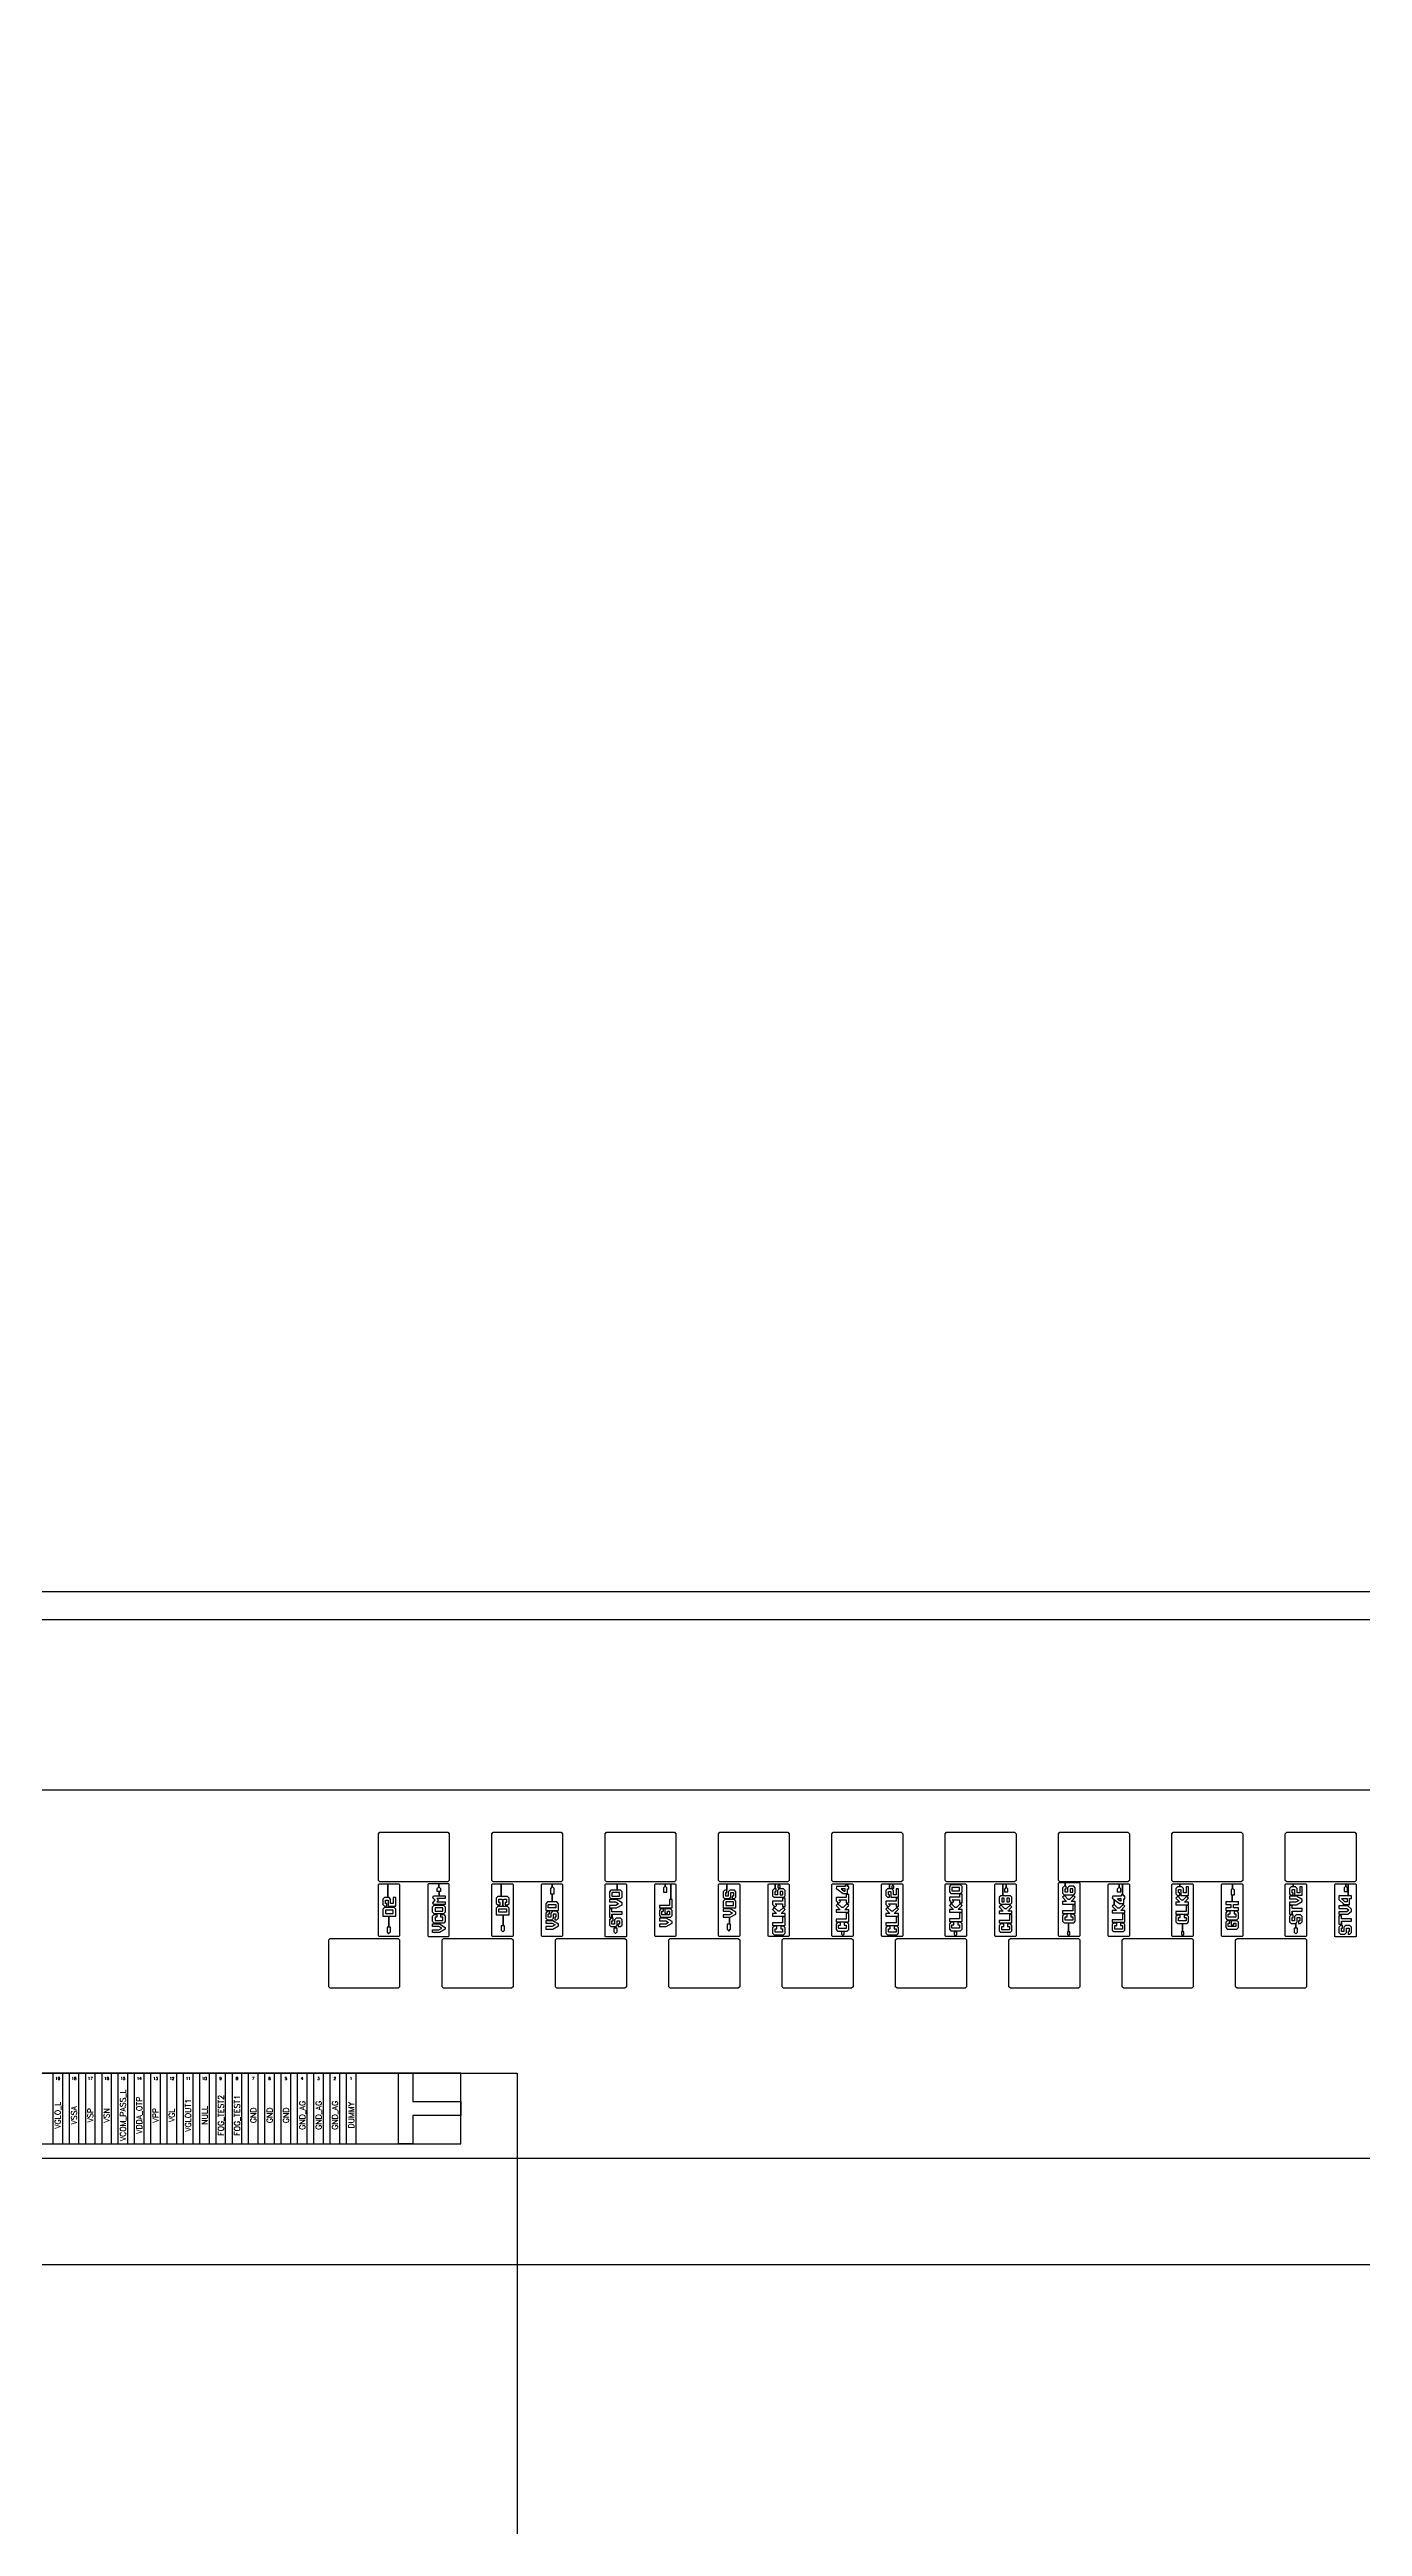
# Model space of a CAD drawing. Header units: millimetres. Extents: x 1862 to 2439, y 367 to 860.
# Drawn here: x 2070.31 to 2079.58, y 553.34 to 570.83 of the extents above; entities that cross this region are included whole.
import ezdxf
from ezdxf.enums import TextEntityAlignment as Align

# ---------------------------------------------------------------- set-up
doc = ezdxf.new("R2010")
doc.units = ezdxf.units.MM
for name, color, linetype in [('Cover lens', 6, 'Continuous'), ('FPC', 7, 'Continuous'), ('标 注', 3, 'Continuous')]:
    doc.layers.add(name, color=color, linetype=linetype)
doc.styles.get("Standard").update_dxf_attribs({"font": 'txt', "bigfont": 'gbcbig.shx'})

# ---------------------------------------------------------------- blocks, each defined once
blk = doc.blocks.new('LCD')
at = {"color": 6}
blk.add_line((7370.542, -538.585), (7424.382, -538.585), dxfattribs=at)
for points in [[(7370.542, -535.985), (7424.382, -535.985), (7424.382, -447.285), (7370.542, -447.285)], [(7371.542, -534.585), (7423.382, -534.585), (7423.382, -448.185), (7371.542, -448.185)], [(7412.818, -536.625), (7412.808, -536.635), (7412.328, -536.635), (7412.318, -536.625), (7412.318, -536.295), (7412.328, -536.285), (7412.808, -536.285), (7412.818, -536.295)], [(7413.618, -536.625), (7413.608, -536.635), (7413.128, -536.635), (7413.118, -536.625), (7413.118, -536.295), (7413.128, -536.285), (7413.608, -536.285), (7413.618, -536.295)], [(7414.418, -536.625), (7414.408, -536.635), (7413.928, -536.635), (7413.918, -536.625), (7413.918, -536.295), (7413.928, -536.285), (7414.408, -536.285), (7414.418, -536.295)], [(7415.218, -536.625), (7415.208, -536.635), (7414.728, -536.635), (7414.718, -536.625), (7414.718, -536.295), (7414.728, -536.285), (7415.208, -536.285), (7415.218, -536.295)], [(7416.018, -536.625), (7416.008, -536.635), (7415.528, -536.635), (7415.518, -536.625), (7415.518, -536.295), (7415.528, -536.285), (7416.008, -536.285), (7416.018, -536.295)], [(7416.818, -536.625), (7416.808, -536.635), (7416.328, -536.635), (7416.318, -536.625), (7416.318, -536.295), (7416.328, -536.285), (7416.808, -536.285), (7416.818, -536.295)], [(7417.618, -536.625), (7417.608, -536.635), (7417.128, -536.635), (7417.118, -536.625), (7417.118, -536.295), (7417.128, -536.285), (7417.608, -536.285), (7417.618, -536.295)], [(7418.418, -536.625), (7418.408, -536.635), (7417.928, -536.635), (7417.918, -536.625), (7417.918, -536.295), (7417.928, -536.285), (7418.408, -536.285), (7418.418, -536.295)], [(7419.218, -536.625), (7419.208, -536.635), (7418.728, -536.635), (7418.718, -536.625), (7418.718, -536.295), (7418.728, -536.285), (7419.208, -536.285), (7419.218, -536.295)], [(7412.468, -537.016), (7412.464, -537.02), (7412.322, -537.02), (7412.318, -537.016), (7412.318, -536.654), (7412.322, -536.65), (7412.385, -536.65), (7412.385, -536.746), (7412.362, -536.746), (7412.35, -536.757), (7412.35, -536.795), (7412.362, -536.806), (7412.377, -536.806), (7412.377, -536.788), (7412.369, -536.788), (7412.368, -536.787), (7412.368, -536.765), (7412.369, -536.764), (7412.386, -536.764), (7412.386, -536.765), (7412.386, -536.806), (7412.395, -536.806), (7412.395, -536.816), (7412.362, -536.816), (7412.35, -536.827), (7412.35, -536.876), (7412.391, -536.876), (7412.391, -536.955), (7412.379, -536.955), (7412.379, -536.989), (7412.39, -537.001), (7412.403, -536.988), (7412.403, -536.955), (7412.391, -536.955), (7412.391, -536.876), (7412.44, -536.876), (7412.44, -536.827), (7412.429, -536.816), (7412.395, -536.816), (7412.395, -536.806), (7412.44, -536.806), (7412.44, -536.746), (7412.422, -536.746), (7412.422, -536.788), (7412.404, -536.788), (7412.404, -536.757), (7412.393, -536.746), (7412.385, -536.746), (7412.385, -536.65), (7412.464, -536.65), (7412.468, -536.654)], [(7412.668, -537.016), (7412.672, -537.02), (7412.813, -537.02), (7412.818, -537.015), (7412.818, -536.654), (7412.814, -536.65), (7412.745, -536.65), (7412.745, -536.67), (7412.757, -536.682), (7412.757, -536.702), (7412.748, -536.702), (7412.748, -536.734), (7412.79, -536.734), (7412.79, -536.752), (7412.731, -536.752), (7412.743, -536.764), (7412.731, -536.776), (7412.79, -536.776), (7412.79, -536.794), (7412.745, -536.794), (7412.745, -536.8), (7412.778, -536.8), (7412.79, -536.812), (7412.79, -536.849), (7412.778, -536.86), (7412.768, -536.86), (7412.768, -536.866), (7412.779, -536.866), (7412.79, -536.878), (7412.79, -536.915), (7412.779, -536.926), (7412.725, -536.926), (7412.725, -536.932), (7412.75, -536.932), (7412.79, -536.956), (7412.79, -536.969), (7412.75, -536.992), (7412.7, -536.992), (7412.7, -536.974), (7412.745, -536.974), (7412.765, -536.962), (7412.745, -536.95), (7412.7, -536.95), (7412.7, -536.932), (7412.725, -536.932), (7412.725, -536.926), (7412.711, -536.926), (7412.7, -536.915), (7412.7, -536.878), (7412.711, -536.866), (7412.731, -536.866), (7412.731, -536.884), (7412.719, -536.884), (7412.718, -536.885), (7412.718, -536.908), (7412.719, -536.908), (7412.771, -536.908), (7412.772, -536.908), (7412.772, -536.885), (7412.771, -536.884), (7412.758, -536.884), (7412.758, -536.866), (7412.768, -536.866), (7412.768, -536.86), (7412.711, -536.86), (7412.7, -536.849), (7412.7, -536.812), (7412.711, -536.8), (7412.745, -536.8), (7412.745, -536.794), (7412.706, -536.794), (7412.701, -536.782), (7412.718, -536.764), (7412.701, -536.747), (7412.706, -536.734), (7412.748, -536.734), (7412.748, -536.702), (7412.733, -536.702), (7412.733, -536.681), (7412.745, -536.67), (7412.745, -536.65), (7412.672, -536.65), (7412.668, -536.654)], [(7413.268, -537.016), (7413.264, -537.02), (7413.122, -537.02), (7413.118, -537.016), (7413.118, -536.654), (7413.122, -536.65), (7413.185, -536.65), (7413.185, -536.738), (7413.161, -536.738), (7413.15, -536.75), (7413.15, -536.787), (7413.161, -536.798), (7413.177, -536.798), (7413.177, -536.78), (7413.169, -536.78), (7413.168, -536.78), (7413.168, -536.757), (7413.169, -536.756), (7413.185, -536.756), (7413.186, -536.757), (7413.186, -536.757), (7413.195, -536.766), (7413.195, -536.808), (7413.161, -536.808), (7413.15, -536.82), (7413.15, -536.868), (7413.198, -536.868), (7413.198, -536.945), (7413.185, -536.945), (7413.185, -536.977), (7413.197, -536.988), (7413.197, -536.988), (7413.209, -536.975), (7413.209, -536.945), (7413.198, -536.945), (7413.198, -536.868), (7413.24, -536.868), (7413.24, -536.82), (7413.229, -536.808), (7413.195, -536.808), (7413.195, -536.766), (7413.195, -536.766), (7413.204, -536.757), (7413.204, -536.757), (7413.205, -536.756), (7413.222, -536.756), (7413.222, -536.78), (7413.213, -536.78), (7413.213, -536.798), (7413.229, -536.798), (7413.24, -536.787), (7413.24, -536.75), (7413.229, -536.738), (7413.197, -536.738), (7413.195, -536.741), (7413.193, -536.738), (7413.185, -536.738), (7413.185, -536.65), (7413.264, -536.65), (7413.268, -536.654)], [(7413.618, -537.016), (7413.614, -537.02), (7413.472, -537.02), (7413.468, -537.016), (7413.468, -536.654), (7413.472, -536.65), (7413.545, -536.65), (7413.545, -536.667), (7413.532, -536.681), (7413.532, -536.72), (7413.544, -536.72), (7413.544, -536.777), (7413.511, -536.777), (7413.499, -536.789), (7413.499, -536.837), (7413.518, -536.837), (7413.518, -536.843), (7413.511, -536.843), (7413.499, -536.855), (7413.499, -536.892), (7413.511, -536.903), (7413.524, -536.903), (7413.524, -536.909), (7413.499, -536.909), (7413.499, -536.927), (7413.544, -536.927), (7413.565, -536.939), (7413.544, -536.951), (7413.499, -536.951), (7413.499, -536.969), (7413.549, -536.969), (7413.589, -536.946), (7413.589, -536.933), (7413.549, -536.909), (7413.524, -536.909), (7413.524, -536.903), (7413.542, -536.903), (7413.553, -536.892), (7413.553, -536.862), (7413.554, -536.861), (7413.571, -536.861), (7413.571, -536.862), (7413.571, -536.885), (7413.571, -536.885), (7413.562, -536.885), (7413.562, -536.903), (7413.578, -536.903), (7413.589, -536.892), (7413.589, -536.855), (7413.578, -536.843), (7413.547, -536.843), (7413.535, -536.855), (7413.535, -536.885), (7413.535, -536.885), (7413.518, -536.885), (7413.517, -536.885), (7413.517, -536.862), (7413.518, -536.861), (7413.526, -536.861), (7413.526, -536.843), (7413.518, -536.843), (7413.518, -536.837), (7413.589, -536.837), (7413.589, -536.789), (7413.578, -536.777), (7413.544, -536.777), (7413.544, -536.72), (7413.558, -536.72), (7413.558, -536.681), (7413.545, -536.667), (7413.545, -536.65), (7413.614, -536.65), (7413.618, -536.654)], [(7413.518, -536.795), (7413.571, -536.795), (7413.571, -536.796), (7413.571, -536.819), (7413.517, -536.819), (7413.517, -536.796)], [(7414.068, -537.02), (7414.064, -537.024), (7413.922, -537.024), (7413.918, -537.02), (7413.918, -536.654), (7413.922, -536.65), (7414.003, -536.65), (7414.003, -536.693), (7413.959, -536.693), (7413.948, -536.705), (7413.948, -536.742), (7413.959, -536.753), (7413.973, -536.753), (7413.973, -536.759), (7413.948, -536.759), (7413.948, -536.777), (7413.993, -536.777), (7414.013, -536.789), (7413.993, -536.801), (7413.948, -536.801), (7413.948, -536.819), (7413.957, -536.819), (7413.957, -536.825), (7413.948, -536.825), (7413.948, -536.885), (7413.966, -536.885), (7413.966, -536.864), (7413.967, -536.864), (7413.967, -536.891), (7413.959, -536.891), (7413.948, -536.903), (7413.948, -536.94), (7413.959, -536.951), (7413.99, -536.951), (7413.993, -536.949), (7413.993, -536.961), (7413.98, -536.961), (7413.98, -536.987), (7413.992, -536.999), (7414.004, -536.987), (7414.004, -536.961), (7413.993, -536.961), (7413.993, -536.949), (7414.002, -536.94), (7414.002, -536.91), (7414.002, -536.909), (7414.019, -536.909), (7414.02, -536.91), (7414.02, -536.933), (7414.019, -536.933), (7414.011, -536.933), (7414.011, -536.951), (7414.026, -536.951), (7414.038, -536.94), (7414.038, -536.903), (7414.026, -536.891), (7413.995, -536.891), (7413.984, -536.903), (7413.984, -536.933), (7413.983, -536.933), (7413.966, -536.933), (7413.966, -536.933), (7413.966, -536.91), (7413.966, -536.909), (7413.975, -536.909), (7413.975, -536.891), (7413.967, -536.891), (7413.967, -536.864), (7414.038, -536.864), (7414.038, -536.846), (7413.966, -536.846), (7413.966, -536.825), (7413.957, -536.825), (7413.957, -536.819), (7413.998, -536.819), (7414.038, -536.796), (7414.038, -536.783), (7413.998, -536.759), (7413.973, -536.759), (7413.973, -536.753), (7414.027, -536.753), (7414.038, -536.742), (7414.038, -536.705), (7414.027, -536.693), (7414.003, -536.693), (7414.003, -536.65), (7414.064, -536.65), (7414.068, -536.654)], [(7414.019, -536.711), (7413.967, -536.711), (7413.966, -536.712), (7413.966, -536.735), (7413.967, -536.735), (7414.019, -536.735), (7414.02, -536.735), (7414.02, -536.712)], [(7414.418, -537.016), (7414.414, -537.02), (7414.272, -537.02), (7414.268, -537.016), (7414.268, -536.654), (7414.272, -536.65), (7414.342, -536.65), (7414.342, -536.666), (7414.33, -536.678), (7414.33, -536.707), (7414.354, -536.707), (7414.354, -536.678), (7414.342, -536.666), (7414.342, -536.65), (7414.382, -536.65), (7414.382, -536.759), (7414.373, -536.759), (7414.373, -536.801), (7414.301, -536.801), (7414.301, -536.819), (7414.321, -536.819), (7414.321, -536.825), (7414.312, -536.825), (7414.301, -536.836), (7414.301, -536.873), (7414.312, -536.885), (7414.326, -536.885), (7414.326, -536.891), (7414.301, -536.891), (7414.301, -536.909), (7414.346, -536.909), (7414.366, -536.921), (7414.346, -536.933), (7414.301, -536.933), (7414.301, -536.951), (7414.35, -536.951), (7414.391, -536.927), (7414.391, -536.914), (7414.35, -536.891), (7414.326, -536.891), (7414.326, -536.885), (7414.379, -536.885), (7414.391, -536.873), (7414.391, -536.836), (7414.379, -536.825), (7414.34, -536.825), (7414.34, -536.855), (7414.358, -536.855), (7414.358, -536.843), (7414.372, -536.843), (7414.373, -536.843), (7414.373, -536.866), (7414.372, -536.867), (7414.319, -536.867), (7414.319, -536.866), (7414.319, -536.843), (7414.319, -536.843), (7414.331, -536.843), (7414.331, -536.825), (7414.321, -536.825), (7414.321, -536.819), (7414.391, -536.819), (7414.391, -536.759), (7414.382, -536.759), (7414.382, -536.65), (7414.414, -536.65), (7414.418, -536.654)], [(7414.868, -537.016), (7414.864, -537.02), (7414.722, -537.02), (7414.718, -537.016), (7414.718, -536.654), (7414.722, -536.65), (7414.778, -536.65), (7414.778, -536.693), (7414.762, -536.693), (7414.751, -536.705), (7414.751, -536.742), (7414.762, -536.753), (7414.794, -536.753), (7414.796, -536.751), (7414.796, -536.759), (7414.762, -536.759), (7414.751, -536.771), (7414.751, -536.819), (7414.776, -536.819), (7414.776, -536.825), (7414.751, -536.825), (7414.751, -536.843), (7414.796, -536.843), (7414.816, -536.855), (7414.796, -536.867), (7414.751, -536.867), (7414.751, -536.885), (7414.796, -536.885), (7414.796, -536.933), (7414.78, -536.933), (7414.78, -536.97), (7414.792, -536.982), (7414.804, -536.97), (7414.804, -536.933), (7414.796, -536.933), (7414.796, -536.885), (7414.801, -536.885), (7414.841, -536.862), (7414.841, -536.849), (7414.801, -536.825), (7414.776, -536.825), (7414.776, -536.819), (7414.841, -536.819), (7414.841, -536.771), (7414.83, -536.759), (7414.796, -536.759), (7414.796, -536.751), (7414.805, -536.742), (7414.805, -536.712), (7414.806, -536.711), (7414.822, -536.711), (7414.823, -536.712), (7414.823, -536.735), (7414.822, -536.735), (7414.814, -536.735), (7414.814, -536.753), (7414.83, -536.753), (7414.841, -536.742), (7414.841, -536.705), (7414.83, -536.693), (7414.798, -536.693), (7414.787, -536.705), (7414.787, -536.735), (7414.786, -536.735), (7414.77, -536.735), (7414.769, -536.735), (7414.769, -536.712), (7414.77, -536.711), (7414.778, -536.711), (7414.778, -536.693), (7414.778, -536.693), (7414.778, -536.65), (7414.864, -536.65), (7414.868, -536.654)], [(7414.822, -536.777), (7414.77, -536.777), (7414.769, -536.778), (7414.769, -536.801), (7414.823, -536.801), (7414.823, -536.778)], [(7415.218, -537.016), (7415.214, -537.02), (7415.072, -537.02), (7415.068, -537.016), (7415.068, -536.654), (7415.072, -536.65), (7415.118, -536.65), (7415.118, -536.684), (7415.11, -536.684), (7415.099, -536.695), (7415.099, -536.733), (7415.11, -536.744), (7415.178, -536.744), (7415.18, -536.742), (7415.18, -536.75), (7415.171, -536.75), (7415.171, -536.771), (7415.099, -536.771), (7415.099, -536.795), (7415.112, -536.807), (7415.112, -536.816), (7415.099, -536.829), (7415.128, -536.858), (7415.099, -536.858), (7415.099, -536.876), (7415.18, -536.876), (7415.18, -536.882), (7415.171, -536.882), (7415.171, -536.924), (7415.099, -536.924), (7415.099, -536.942), (7415.121, -536.942), (7415.121, -536.948), (7415.11, -536.948), (7415.099, -536.959), (7415.099, -536.997), (7415.11, -537.008), (7415.178, -537.008), (7415.189, -536.997), (7415.189, -536.959), (7415.178, -536.948), (7415.158, -536.948), (7415.158, -536.966), (7415.17, -536.966), (7415.171, -536.967), (7415.171, -536.989), (7415.17, -536.99), (7415.118, -536.99), (7415.117, -536.989), (7415.117, -536.967), (7415.118, -536.966), (7415.131, -536.966), (7415.131, -536.948), (7415.121, -536.948), (7415.121, -536.942), (7415.189, -536.942), (7415.189, -536.882), (7415.18, -536.882), (7415.18, -536.876), (7415.189, -536.876), (7415.189, -536.858), (7415.16, -536.858), (7415.189, -536.829), (7415.176, -536.816), (7415.149, -536.843), (7415.139, -536.843), (7415.112, -536.816), (7415.112, -536.807), (7415.115, -536.81), (7415.12, -536.81), (7415.13, -536.8), (7415.119, -536.789), (7415.171, -536.789), (7415.171, -536.81), (7415.189, -536.81), (7415.189, -536.75), (7415.18, -536.75), (7415.18, -536.742), (7415.189, -536.733), (7415.189, -536.695), (7415.178, -536.684), (7415.146, -536.684), (7415.135, -536.695), (7415.135, -536.726), (7415.118, -536.726), (7415.117, -536.725), (7415.117, -536.703), (7415.118, -536.702), (7415.126, -536.702), (7415.126, -536.684), (7415.118, -536.684), (7415.118, -536.65), (7415.146, -536.65), (7415.146, -536.656), (7415.146, -536.656), (7415.138, -536.664), (7415.138, -536.678), (7415.153, -536.678), (7415.153, -536.663), (7415.146, -536.656), (7415.146, -536.656), (7415.146, -536.65), (7415.214, -536.65), (7415.218, -536.654)], [(7415.171, -536.702), (7415.154, -536.702), (7415.154, -536.703), (7415.154, -536.726), (7415.171, -536.726), (7415.172, -536.725), (7415.172, -536.703)], [(7415.668, -537.016), (7415.664, -537.02), (7415.522, -537.02), (7415.518, -537.016), (7415.518, -536.654), (7415.522, -536.65), (7415.63, -536.65), (7415.63, -536.658), (7415.611, -536.658), (7415.611, -536.667), (7415.552, -536.667), (7415.548, -536.681), (7415.554, -536.685), (7415.599, -536.718), (7415.629, -536.718), (7415.629, -536.724), (7415.62, -536.724), (7415.62, -536.745), (7415.548, -536.745), (7415.548, -536.769), (7415.561, -536.781), (7415.561, -536.79), (7415.548, -536.803), (7415.577, -536.832), (7415.548, -536.832), (7415.548, -536.85), (7415.629, -536.85), (7415.629, -536.856), (7415.62, -536.856), (7415.62, -536.898), (7415.548, -536.898), (7415.548, -536.916), (7415.569, -536.916), (7415.569, -536.922), (7415.559, -536.922), (7415.548, -536.934), (7415.548, -536.971), (7415.559, -536.982), (7415.595, -536.982), (7415.595, -536.986), (7415.586, -536.986), (7415.586, -537.004), (7415.595, -537.013), (7415.604, -537.004), (7415.604, -536.986), (7415.595, -536.986), (7415.595, -536.982), (7415.627, -536.982), (7415.638, -536.971), (7415.638, -536.934), (7415.627, -536.922), (7415.606, -536.922), (7415.606, -536.94), (7415.619, -536.94), (7415.62, -536.941), (7415.62, -536.963), (7415.619, -536.964), (7415.567, -536.964), (7415.566, -536.963), (7415.566, -536.941), (7415.567, -536.94), (7415.579, -536.94), (7415.579, -536.922), (7415.569, -536.922), (7415.569, -536.916), (7415.638, -536.916), (7415.638, -536.856), (7415.629, -536.856), (7415.629, -536.85), (7415.638, -536.85), (7415.638, -536.832), (7415.609, -536.832), (7415.638, -536.803), (7415.625, -536.79), (7415.598, -536.817), (7415.588, -536.817), (7415.561, -536.79), (7415.561, -536.781), (7415.563, -536.784), (7415.569, -536.784), (7415.579, -536.774), (7415.568, -536.763), (7415.62, -536.763), (7415.62, -536.784), (7415.638, -536.784), (7415.638, -536.724), (7415.629, -536.724), (7415.629, -536.685), (7415.638, -536.685), (7415.638, -536.667), (7415.629, -536.667), (7415.629, -536.658), (7415.63, -536.658), (7415.63, -536.65), (7415.664, -536.65), (7415.668, -536.654)], [(7415.584, -536.685), (7415.605, -536.7), (7415.611, -536.7), (7415.611, -536.685)], [(7416.018, -537.016), (7416.014, -537.02), (7415.872, -537.02), (7415.868, -537.016), (7415.868, -536.654), (7415.872, -536.65), (7415.926, -536.65), (7415.926, -536.684), (7415.91, -536.684), (7415.899, -536.695), (7415.899, -536.732), (7415.91, -536.744), (7415.926, -536.744), (7415.926, -536.726), (7415.917, -536.726), (7415.917, -536.725), (7415.917, -536.702), (7415.917, -536.702), (7415.934, -536.702), (7415.935, -536.702), (7415.935, -536.744), (7415.98, -536.744), (7415.98, -536.75), (7415.971, -536.75), (7415.971, -536.771), (7415.899, -536.771), (7415.899, -536.794), (7415.911, -536.807), (7415.911, -536.816), (7415.899, -536.828), (7415.928, -536.858), (7415.899, -536.858), (7415.899, -536.876), (7415.98, -536.876), (7415.98, -536.882), (7415.971, -536.882), (7415.971, -536.924), (7415.899, -536.924), (7415.899, -536.942), (7415.92, -536.942), (7415.92, -536.948), (7415.91, -536.948), (7415.899, -536.959), (7415.899, -536.996), (7415.91, -537.008), (7415.978, -537.008), (7415.989, -536.996), (7415.989, -536.959), (7415.977, -536.948), (7415.957, -536.948), (7415.957, -536.966), (7415.97, -536.966), (7415.971, -536.966), (7415.971, -536.989), (7415.97, -536.99), (7415.918, -536.99), (7415.917, -536.989), (7415.917, -536.966), (7415.917, -536.966), (7415.93, -536.966), (7415.93, -536.948), (7415.92, -536.948), (7415.92, -536.942), (7415.989, -536.942), (7415.989, -536.882), (7415.98, -536.882), (7415.98, -536.876), (7415.989, -536.876), (7415.989, -536.858), (7415.959, -536.858), (7415.989, -536.828), (7415.976, -536.816), (7415.949, -536.843), (7415.938, -536.843), (7415.911, -536.816), (7415.911, -536.807), (7415.914, -536.81), (7415.92, -536.81), (7415.93, -536.8), (7415.919, -536.789), (7415.971, -536.789), (7415.971, -536.81), (7415.989, -536.81), (7415.989, -536.75), (7415.98, -536.75), (7415.98, -536.744), (7415.989, -536.744), (7415.989, -536.684), (7415.971, -536.684), (7415.971, -536.726), (7415.953, -536.726), (7415.953, -536.695), (7415.941, -536.684), (7415.926, -536.684), (7415.926, -536.65), (7415.948, -536.65), (7415.948, -536.659), (7415.949, -536.659), (7415.941, -536.666), (7415.941, -536.679), (7415.955, -536.679), (7415.955, -536.666), (7415.949, -536.659), (7415.948, -536.659), (7415.948, -536.65), (7416.014, -536.65), (7416.018, -536.654)], [(7416.468, -537.016), (7416.464, -537.02), (7416.322, -537.02), (7416.318, -537.016), (7416.318, -536.654), (7416.322, -536.65), (7416.393, -536.65), (7416.393, -536.656), (7416.359, -536.656), (7416.348, -536.668), (7416.348, -536.705), (7416.359, -536.716), (7416.427, -536.716), (7416.429, -536.714), (7416.429, -536.722), (7416.42, -536.722), (7416.42, -536.743), (7416.348, -536.743), (7416.348, -536.767), (7416.361, -536.78), (7416.361, -536.788), (7416.348, -536.801), (7416.377, -536.83), (7416.348, -536.83), (7416.348, -536.848), (7416.429, -536.848), (7416.429, -536.854), (7416.42, -536.854), (7416.42, -536.896), (7416.348, -536.896), (7416.348, -536.914), (7416.369, -536.914), (7416.369, -536.92), (7416.359, -536.92), (7416.348, -536.932), (7416.348, -536.969), (7416.359, -536.98), (7416.391, -536.98), (7416.391, -536.987), (7416.382, -536.987), (7416.382, -537.007), (7416.391, -537.015), (7416.391, -537.015), (7416.4, -537.007), (7416.4, -536.987), (7416.391, -536.987), (7416.391, -536.98), (7416.427, -536.98), (7416.438, -536.969), (7416.438, -536.932), (7416.427, -536.92), (7416.407, -536.92), (7416.407, -536.938), (7416.419, -536.938), (7416.42, -536.939), (7416.42, -536.962), (7416.419, -536.962), (7416.367, -536.962), (7416.366, -536.962), (7416.366, -536.939), (7416.367, -536.938), (7416.38, -536.938), (7416.38, -536.92), (7416.369, -536.92), (7416.369, -536.914), (7416.438, -536.914), (7416.438, -536.854), (7416.429, -536.854), (7416.429, -536.848), (7416.438, -536.848), (7416.438, -536.83), (7416.409, -536.83), (7416.438, -536.801), (7416.425, -536.788), (7416.398, -536.815), (7416.388, -536.815), (7416.361, -536.788), (7416.361, -536.78), (7416.364, -536.782), (7416.369, -536.782), (7416.379, -536.772), (7416.368, -536.761), (7416.42, -536.761), (7416.42, -536.782), (7416.438, -536.782), (7416.438, -536.722), (7416.429, -536.722), (7416.429, -536.714), (7416.438, -536.705), (7416.438, -536.668), (7416.427, -536.656), (7416.393, -536.656), (7416.393, -536.65), (7416.461, -536.65), (7416.468, -536.657)], [(7416.419, -536.674), (7416.367, -536.674), (7416.366, -536.675), (7416.366, -536.698), (7416.367, -536.698), (7416.419, -536.698), (7416.42, -536.698), (7416.42, -536.675)], [(7416.818, -537.016), (7416.814, -537.02), (7416.672, -537.02), (7416.668, -537.016), (7416.668, -536.654), (7416.672, -536.65), (7416.726, -536.65), (7416.726, -536.733), (7416.71, -536.733), (7416.699, -536.744), (7416.699, -536.782), (7416.71, -536.793), (7416.712, -536.793), (7416.712, -536.799), (7416.699, -536.812), (7416.728, -536.841), (7416.699, -536.841), (7416.699, -536.859), (7416.78, -536.859), (7416.78, -536.865), (7416.771, -536.865), (7416.771, -536.907), (7416.699, -536.907), (7416.699, -536.925), (7416.721, -536.925), (7416.721, -536.931), (7416.71, -536.931), (7416.699, -536.942), (7416.699, -536.98), (7416.71, -536.991), (7416.778, -536.991), (7416.789, -536.98), (7416.789, -536.942), (7416.778, -536.931), (7416.758, -536.931), (7416.758, -536.949), (7416.77, -536.949), (7416.771, -536.95), (7416.771, -536.972), (7416.77, -536.973), (7416.718, -536.973), (7416.717, -536.972), (7416.717, -536.95), (7416.718, -536.949), (7416.731, -536.949), (7416.731, -536.931), (7416.721, -536.931), (7416.721, -536.925), (7416.789, -536.925), (7416.789, -536.865), (7416.78, -536.865), (7416.78, -536.859), (7416.789, -536.859), (7416.789, -536.841), (7416.76, -536.841), (7416.789, -536.812), (7416.776, -536.799), (7416.749, -536.826), (7416.739, -536.826), (7416.712, -536.799), (7416.712, -536.793), (7416.742, -536.793), (7416.744, -536.791), (7416.746, -536.793), (7416.778, -536.793), (7416.789, -536.782), (7416.789, -536.744), (7416.778, -536.733), (7416.746, -536.733), (7416.744, -536.735), (7416.742, -536.733), (7416.726, -536.733), (7416.726, -536.65), (7416.749, -536.65), (7416.749, -536.673), (7416.749, -536.673), (7416.736, -536.686), (7416.736, -536.706), (7416.761, -536.706), (7416.761, -536.685), (7416.749, -536.673), (7416.749, -536.673), (7416.749, -536.65), (7416.814, -536.65), (7416.818, -536.654)], [(7416.734, -536.751), (7416.718, -536.751), (7416.717, -536.752), (7416.717, -536.774), (7416.718, -536.775), (7416.734, -536.775), (7416.735, -536.774), (7416.735, -536.752)], [(7416.77, -536.751), (7416.754, -536.751), (7416.753, -536.752), (7416.753, -536.774), (7416.754, -536.775), (7416.77, -536.775), (7416.771, -536.774), (7416.771, -536.752)], [(7417.268, -537.016), (7417.264, -537.02), (7417.122, -537.02), (7417.118, -537.016), (7417.118, -536.644), (7417.122, -536.64), (7417.165, -536.64), (7417.165, -536.666), (7417.157, -536.666), (7417.146, -536.677), (7417.146, -536.714), (7417.157, -536.726), (7417.159, -536.726), (7417.159, -536.732), (7417.146, -536.744), (7417.175, -536.774), (7417.146, -536.774), (7417.146, -536.792), (7417.227, -536.792), (7417.227, -536.798), (7417.218, -536.798), (7417.218, -536.84), (7417.146, -536.84), (7417.146, -536.858), (7417.168, -536.858), (7417.168, -536.864), (7417.157, -536.864), (7417.146, -536.875), (7417.146, -536.912), (7417.157, -536.924), (7417.189, -536.924), (7417.189, -536.987), (7417.181, -536.987), (7417.181, -537.007), (7417.189, -537.015), (7417.198, -537.007), (7417.198, -536.987), (7417.189, -536.987), (7417.189, -536.924), (7417.225, -536.924), (7417.236, -536.912), (7417.236, -536.875), (7417.225, -536.864), (7417.205, -536.864), (7417.205, -536.882), (7417.217, -536.882), (7417.218, -536.882), (7417.218, -536.905), (7417.217, -536.906), (7417.165, -536.906), (7417.164, -536.905), (7417.164, -536.882), (7417.165, -536.882), (7417.178, -536.882), (7417.178, -536.864), (7417.168, -536.864), (7417.168, -536.858), (7417.236, -536.858), (7417.236, -536.798), (7417.227, -536.798), (7417.227, -536.792), (7417.236, -536.792), (7417.236, -536.774), (7417.207, -536.774), (7417.236, -536.744), (7417.223, -536.732), (7417.196, -536.759), (7417.186, -536.759), (7417.159, -536.732), (7417.159, -536.726), (7417.225, -536.726), (7417.236, -536.714), (7417.236, -536.677), (7417.225, -536.666), (7417.193, -536.666), (7417.182, -536.677), (7417.182, -536.708), (7417.165, -536.708), (7417.164, -536.707), (7417.164, -536.684), (7417.165, -536.684), (7417.173, -536.684), (7417.173, -536.666), (7417.165, -536.666), (7417.165, -536.64), (7417.264, -536.64), (7417.268, -536.644)], [(7417.217, -536.684), (7417.201, -536.684), (7417.2, -536.684), (7417.2, -536.708), (7417.217, -536.708), (7417.218, -536.707), (7417.218, -536.684)], [(7417.618, -537.016), (7417.614, -537.02), (7417.472, -537.02), (7417.468, -537.016), (7417.468, -536.654), (7417.472, -536.65), (7417.546, -536.65), (7417.546, -536.673), (7417.532, -536.686), (7417.532, -536.706), (7417.558, -536.706), (7417.558, -536.685), (7417.546, -536.673), (7417.546, -536.65), (7417.569, -536.65), (7417.569, -536.728), (7417.56, -536.728), (7417.56, -536.737), (7417.502, -536.737), (7417.497, -536.751), (7417.51, -536.76), (7417.51, -536.794), (7417.497, -536.807), (7417.527, -536.836), (7417.497, -536.836), (7417.497, -536.854), (7417.578, -536.854), (7417.578, -536.86), (7417.569, -536.86), (7417.569, -536.902), (7417.497, -536.902), (7417.497, -536.92), (7417.519, -536.92), (7417.519, -536.926), (7417.509, -536.926), (7417.497, -536.937), (7417.497, -536.975), (7417.509, -536.986), (7417.576, -536.986), (7417.587, -536.975), (7417.587, -536.937), (7417.576, -536.926), (7417.556, -536.926), (7417.556, -536.944), (7417.569, -536.944), (7417.569, -536.945), (7417.569, -536.967), (7417.569, -536.968), (7417.516, -536.968), (7417.515, -536.967), (7417.515, -536.945), (7417.516, -536.944), (7417.529, -536.944), (7417.529, -536.926), (7417.519, -536.926), (7417.519, -536.92), (7417.587, -536.92), (7417.587, -536.86), (7417.578, -536.86), (7417.578, -536.854), (7417.587, -536.854), (7417.587, -536.836), (7417.558, -536.836), (7417.587, -536.807), (7417.575, -536.794), (7417.548, -536.821), (7417.537, -536.821), (7417.51, -536.794), (7417.51, -536.76), (7417.548, -536.788), (7417.578, -536.788), (7417.578, -536.755), (7417.587, -536.755), (7417.587, -536.737), (7417.578, -536.737), (7417.578, -536.728), (7417.569, -536.728), (7417.569, -536.65), (7417.614, -536.65), (7417.618, -536.654)], [(7417.534, -536.755), (7417.554, -536.77), (7417.56, -536.77), (7417.56, -536.755)], [(7418.068, -537.016), (7418.064, -537.02), (7417.922, -537.02), (7417.918, -537.016), (7417.918, -536.654), (7417.922, -536.65), (7417.973, -536.65), (7417.973, -536.671), (7417.957, -536.671), (7417.946, -536.682), (7417.946, -536.72), (7417.957, -536.731), (7417.959, -536.731), (7417.959, -536.737), (7417.946, -536.75), (7417.975, -536.779), (7417.946, -536.779), (7417.946, -536.797), (7418.027, -536.797), (7418.027, -536.803), (7418.018, -536.803), (7418.018, -536.845), (7417.946, -536.845), (7417.946, -536.863), (7417.967, -536.863), (7417.967, -536.869), (7417.957, -536.869), (7417.946, -536.88), (7417.946, -536.918), (7417.957, -536.929), (7417.994, -536.929), (7417.994, -536.987), (7417.986, -536.987), (7417.986, -537.007), (7417.994, -537.015), (7418.003, -537.007), (7418.003, -536.987), (7417.994, -536.987), (7417.994, -536.929), (7418.025, -536.929), (7418.036, -536.918), (7418.036, -536.88), (7418.025, -536.869), (7418.004, -536.869), (7418.004, -536.887), (7418.017, -536.887), (7418.018, -536.888), (7418.018, -536.91), (7418.017, -536.911), (7417.965, -536.911), (7417.964, -536.91), (7417.964, -536.888), (7417.965, -536.887), (7417.977, -536.887), (7417.977, -536.869), (7417.967, -536.869), (7417.967, -536.863), (7418.036, -536.863), (7418.036, -536.803), (7418.027, -536.803), (7418.027, -536.797), (7418.036, -536.797), (7418.036, -536.779), (7418.007, -536.779), (7418.036, -536.75), (7418.023, -536.737), (7417.996, -536.764), (7417.986, -536.764), (7417.959, -536.737), (7417.959, -536.731), (7417.973, -536.731), (7417.973, -536.713), (7417.965, -536.713), (7417.964, -536.712), (7417.964, -536.69), (7417.965, -536.689), (7417.981, -536.689), (7417.982, -536.69), (7417.982, -536.731), (7418.036, -536.731), (7418.036, -536.671), (7418.018, -536.671), (7418.018, -536.713), (7418, -536.713), (7418, -536.682), (7417.989, -536.671), (7417.973, -536.671), (7417.973, -536.65), (7418.064, -536.65), (7418.068, -536.654)], [(7418.418, -537.016), (7418.414, -537.02), (7418.272, -537.02), (7418.268, -537.016), (7418.268, -536.654), (7418.272, -536.65), (7418.345, -536.65), (7418.345, -536.682), (7418.347, -536.682), (7418.336, -536.692), (7418.336, -536.727), (7418.343, -536.727), (7418.343, -536.777), (7418.298, -536.777), (7418.298, -536.795), (7418.334, -536.795), (7418.334, -536.819), (7418.298, -536.819), (7418.298, -536.837), (7418.319, -536.837), (7418.319, -536.843), (7418.309, -536.843), (7418.298, -536.854), (7418.298, -536.892), (7418.309, -536.903), (7418.319, -536.903), (7418.319, -536.909), (7418.309, -536.909), (7418.298, -536.92), (7418.298, -536.958), (7418.309, -536.969), (7418.377, -536.969), (7418.388, -536.958), (7418.388, -536.92), (7418.377, -536.909), (7418.337, -536.909), (7418.337, -536.939), (7418.355, -536.939), (7418.355, -536.927), (7418.369, -536.927), (7418.37, -536.928), (7418.37, -536.95), (7418.369, -536.951), (7418.317, -536.951), (7418.316, -536.95), (7418.316, -536.928), (7418.317, -536.927), (7418.328, -536.927), (7418.328, -536.909), (7418.319, -536.909), (7418.319, -536.903), (7418.377, -536.903), (7418.388, -536.892), (7418.388, -536.854), (7418.377, -536.843), (7418.357, -536.843), (7418.357, -536.861), (7418.369, -536.861), (7418.37, -536.862), (7418.37, -536.884), (7418.369, -536.885), (7418.317, -536.885), (7418.316, -536.884), (7418.316, -536.862), (7418.317, -536.861), (7418.33, -536.861), (7418.33, -536.843), (7418.319, -536.843), (7418.319, -536.837), (7418.388, -536.837), (7418.388, -536.819), (7418.352, -536.819), (7418.352, -536.795), (7418.388, -536.795), (7418.388, -536.777), (7418.343, -536.777), (7418.343, -536.727), (7418.36, -536.727), (7418.36, -536.694), (7418.348, -536.682), (7418.345, -536.682), (7418.345, -536.65), (7418.414, -536.65), (7418.418, -536.654)], [(7418.868, -537.016), (7418.864, -537.02), (7418.722, -537.02), (7418.718, -537.016), (7418.718, -536.654), (7418.722, -536.65), (7418.775, -536.65), (7418.775, -536.67), (7418.759, -536.67), (7418.748, -536.681), (7418.748, -536.719), (7418.759, -536.73), (7418.773, -536.73), (7418.773, -536.736), (7418.748, -536.736), (7418.748, -536.754), (7418.793, -536.754), (7418.813, -536.766), (7418.793, -536.778), (7418.748, -536.778), (7418.748, -536.796), (7418.757, -536.796), (7418.757, -536.802), (7418.748, -536.802), (7418.748, -536.862), (7418.766, -536.862), (7418.766, -536.841), (7418.767, -536.841), (7418.767, -536.868), (7418.759, -536.868), (7418.748, -536.879), (7418.748, -536.917), (7418.759, -536.928), (7418.79, -536.928), (7418.792, -536.927), (7418.792, -536.963), (7418.78, -536.963), (7418.78, -536.99), (7418.792, -537.002), (7418.804, -536.99), (7418.804, -536.963), (7418.792, -536.963), (7418.792, -536.927), (7418.802, -536.917), (7418.802, -536.887), (7418.802, -536.886), (7418.819, -536.886), (7418.82, -536.887), (7418.82, -536.909), (7418.819, -536.91), (7418.811, -536.91), (7418.811, -536.928), (7418.826, -536.928), (7418.838, -536.917), (7418.838, -536.879), (7418.826, -536.868), (7418.795, -536.868), (7418.784, -536.879), (7418.784, -536.909), (7418.783, -536.91), (7418.766, -536.91), (7418.766, -536.909), (7418.766, -536.887), (7418.766, -536.886), (7418.775, -536.886), (7418.775, -536.868), (7418.767, -536.868), (7418.767, -536.841), (7418.838, -536.841), (7418.838, -536.823), (7418.766, -536.823), (7418.766, -536.802), (7418.757, -536.802), (7418.757, -536.796), (7418.798, -536.796), (7418.838, -536.773), (7418.838, -536.759), (7418.798, -536.736), (7418.773, -536.736), (7418.773, -536.73), (7418.775, -536.73), (7418.775, -536.712), (7418.767, -536.712), (7418.766, -536.711), (7418.766, -536.689), (7418.767, -536.688), (7418.783, -536.688), (7418.784, -536.689), (7418.784, -536.73), (7418.838, -536.73), (7418.838, -536.67), (7418.82, -536.67), (7418.82, -536.712), (7418.802, -536.712), (7418.802, -536.681), (7418.791, -536.67), (7418.775, -536.67), (7418.775, -536.65), (7418.798, -536.65), (7418.798, -536.65), (7418.864, -536.65), (7418.868, -536.654)], [(7419.218, -537.02), (7419.214, -537.024), (7419.072, -537.024), (7419.068, -537.02), (7419.068, -536.654), (7419.072, -536.65), (7419.146, -536.65), (7419.146, -536.665), (7419.134, -536.677), (7419.134, -536.704), (7419.158, -536.704), (7419.158, -536.677), (7419.146, -536.665), (7419.146, -536.65), (7419.163, -536.65), (7419.163, -536.734), (7419.154, -536.734), (7419.154, -536.734), (7419.096, -536.734), (7419.096, -536.759), (7419.101, -536.764), (7419.128, -536.79), (7419.128, -536.804), (7419.096, -536.804), (7419.096, -536.822), (7419.153, -536.822), (7419.166, -536.834), (7419.153, -536.846), (7419.096, -536.846), (7419.096, -536.864), (7419.105, -536.864), (7419.105, -536.874), (7419.096, -536.874), (7419.096, -536.934), (7419.114, -536.934), (7419.114, -536.913), (7419.115, -536.913), (7419.115, -536.944), (7419.108, -536.944), (7419.096, -536.955), (7419.096, -536.993), (7419.108, -537.004), (7419.138, -537.004), (7419.142, -537.001), (7419.15, -536.993), (7419.15, -536.963), (7419.151, -536.962), (7419.167, -536.962), (7419.168, -536.963), (7419.168, -536.985), (7419.167, -536.986), (7419.161, -536.986), (7419.161, -537.004), (7419.174, -537.004), (7419.186, -536.993), (7419.186, -536.955), (7419.174, -536.944), (7419.144, -536.944), (7419.132, -536.955), (7419.132, -536.985), (7419.131, -536.986), (7419.115, -536.986), (7419.114, -536.985), (7419.114, -536.963), (7419.115, -536.962), (7419.121, -536.962), (7419.121, -536.944), (7419.115, -536.944), (7419.115, -536.913), (7419.186, -536.913), (7419.186, -536.895), (7419.114, -536.895), (7419.114, -536.874), (7419.105, -536.874), (7419.105, -536.864), (7419.16, -536.864), (7419.186, -536.841), (7419.186, -536.828), (7419.16, -536.804), (7419.128, -536.804), (7419.128, -536.79), (7419.132, -536.794), (7419.172, -536.794), (7419.172, -536.752), (7419.186, -536.752), (7419.186, -536.734), (7419.172, -536.734), (7419.172, -536.734), (7419.163, -536.734), (7419.163, -536.65), (7419.214, -536.65), (7419.218, -536.654)], [(7419.154, -536.752), (7419.154, -536.776), (7419.139, -536.776), (7419.127, -536.764), (7419.115, -536.752)], [(7412.422, -536.834), (7412.369, -536.834), (7412.368, -536.835), (7412.368, -536.858), (7412.422, -536.858), (7412.422, -536.835)], [(7412.771, -536.818), (7412.718, -536.818), (7412.718, -536.818), (7412.718, -536.841), (7412.718, -536.842), (7412.771, -536.842), (7412.772, -536.841), (7412.772, -536.818)], [(7413.169, -536.826), (7413.221, -536.826), (7413.222, -536.827), (7413.222, -536.85), (7413.168, -536.85), (7413.168, -536.827)], [(7412.468, -537.375), (7412.458, -537.385), (7411.978, -537.385), (7411.968, -537.375), (7411.968, -537.045), (7411.978, -537.035), (7412.458, -537.035), (7412.468, -537.045)], [(7413.268, -537.375), (7413.258, -537.385), (7412.778, -537.385), (7412.768, -537.375), (7412.768, -537.045), (7412.778, -537.035), (7413.258, -537.035), (7413.268, -537.045)], [(7414.068, -537.375), (7414.058, -537.385), (7413.578, -537.385), (7413.568, -537.375), (7413.568, -537.045), (7413.578, -537.035), (7414.058, -537.035), (7414.068, -537.045)], [(7414.868, -537.375), (7414.858, -537.385), (7414.378, -537.385), (7414.368, -537.375), (7414.368, -537.045), (7414.378, -537.035), (7414.858, -537.035), (7414.868, -537.045)], [(7415.668, -537.375), (7415.658, -537.385), (7415.178, -537.385), (7415.168, -537.375), (7415.168, -537.045), (7415.178, -537.035), (7415.658, -537.035), (7415.668, -537.045)], [(7416.468, -537.375), (7416.458, -537.385), (7415.978, -537.385), (7415.968, -537.375), (7415.968, -537.045), (7415.978, -537.035), (7416.458, -537.035), (7416.468, -537.045)], [(7417.268, -537.375), (7417.258, -537.385), (7416.778, -537.385), (7416.768, -537.375), (7416.768, -537.045), (7416.778, -537.035), (7417.258, -537.035), (7417.268, -537.045)], [(7418.068, -537.375), (7418.058, -537.385), (7417.578, -537.385), (7417.568, -537.375), (7417.568, -537.045), (7417.578, -537.035), (7418.058, -537.035), (7418.068, -537.045)], [(7418.868, -537.375), (7418.858, -537.385), (7418.378, -537.385), (7418.368, -537.375), (7418.368, -537.045), (7418.378, -537.035), (7418.858, -537.035), (7418.868, -537.045)], [(7382.025, -538.485), (7412.9, -538.485), (7412.9, -537.985), (7382.025, -537.985)], [(7410.02, -538.485), (7410.09, -538.485), (7410.09, -537.985), (7410.02, -537.985)], [(7410.135, -538.485), (7410.205, -538.485), (7410.205, -537.985), (7410.135, -537.985)], [(7410.25, -538.485), (7410.32, -538.485), (7410.32, -537.985), (7410.25, -537.985)], [(7410.365, -538.485), (7410.435, -538.485), (7410.435, -537.985), (7410.365, -537.985)], [(7410.48, -538.485), (7410.55, -538.485), (7410.55, -537.985), (7410.48, -537.985)], [(7410.595, -538.485), (7410.665, -538.485), (7410.665, -537.985), (7410.595, -537.985)], [(7410.71, -538.485), (7410.78, -538.485), (7410.78, -537.985), (7410.71, -537.985)], [(7410.825, -538.485), (7410.895, -538.485), (7410.895, -537.985), (7410.825, -537.985)], [(7410.94, -538.485), (7411.01, -538.485), (7411.01, -537.985), (7410.94, -537.985)], [(7411.055, -538.485), (7411.125, -538.485), (7411.125, -537.985), (7411.055, -537.985)], [(7411.17, -538.485), (7411.24, -538.485), (7411.24, -537.985), (7411.17, -537.985)], [(7411.285, -538.485), (7411.355, -538.485), (7411.355, -537.985), (7411.285, -537.985)], [(7411.4, -538.485), (7411.47, -538.485), (7411.47, -537.985), (7411.4, -537.985)], [(7411.515, -538.485), (7411.585, -538.485), (7411.585, -537.985), (7411.515, -537.985)], [(7411.63, -538.485), (7411.7, -538.485), (7411.7, -537.985), (7411.63, -537.985)], [(7411.745, -538.485), (7411.815, -538.485), (7411.815, -537.985), (7411.745, -537.985)], [(7411.86, -538.485), (7411.93, -538.485), (7411.93, -537.985), (7411.86, -537.985)], [(7411.975, -538.485), (7412.045, -538.485), (7412.045, -537.985), (7411.975, -537.985)], [(7412.09, -538.485), (7412.16, -538.485), (7412.16, -537.985), (7412.09, -537.985)], [(7412.56, -538.185), (7412.9, -538.185), (7412.9, -538.285), (7412.56, -538.285), (7412.56, -538.485), (7412.46, -538.485), (7412.46, -537.985), (7412.56, -537.985)]]:
    blk.add_lwpolyline(points, close=True, dxfattribs=at)
for s, p in [('19', (7410.055, -538.023)), ('18', (7410.17, -538.023)), ('17', (7410.285, -538.023)), ('16', (7410.4, -538.023)), ('15', (7410.515, -538.023)), ('14', (7410.63, -538.023)), ('13', (7410.745, -538.023)), ('12', (7410.86, -538.023)), ('11', (7410.975, -538.023)), ('10', (7411.09, -538.023)), ('9', (7411.205, -538.023)), ('8', (7411.32, -538.023)), ('7', (7411.435, -538.023)), ('6', (7411.55, -538.023)), ('5', (7411.665, -538.023)), ('4', (7411.78, -538.023)), ('3', (7411.895, -538.023)), ('2', (7412.01, -538.023)), ('1', (7412.125, -538.023))]:
    blk.add_text(s, height=0.02, dxfattribs=at).set_placement(p, align=Align.MIDDLE_CENTER)
for s, p in [('VGLO_L', (7410.055, -538.283)), ('VCOM_PASS_L', (7410.515, -538.283)), ('VDDA_OTP', (7410.63, -538.283)), ('VGLOUT1', (7410.975, -538.283)), ('FOG_TEST2', (7411.206, -538.283)), ('FOG_TEST1', (7411.321, -538.283)), ('GND_AG', (7411.781, -538.283)), ('GND_AG', (7411.896, -538.283)), ('GND_AG', (7412.011, -538.283)), ('DUMMY', (7412.126, -538.283)), ('VSSA', (7410.17, -538.283)), ('VSP', (7410.285, -538.283)), ('VSN', (7410.4, -538.283)), ('VPP', (7410.745, -538.283)), ('VGL', (7410.86, -538.283)), ('NULL', (7411.093, -538.283)), ('GND', (7411.436, -538.283)), ('GND', (7411.551, -538.283)), ('GND', (7411.666, -538.283))]:
    blk.add_text(s, height=0.04, rotation=90, dxfattribs=at).set_placement(p, align=Align.MIDDLE_CENTER)
blk = doc.blocks.new('f')
at = {"layer": '标 注', "color": 7}
blk.add_line((7244.22, -553.353), (7288.27, -553.353), dxfattribs=at)

msp = doc.modelspace()

# ---------------------------------------------------------------- linework, layer by layer
at = {"layer": 'Cover lens', "color": 1}
msp.add_lwpolyline([(2083.896, 646.543), (2083.896, 559.743), (2031.656, 559.743), (2031.656, 646.543)], close=True, dxfattribs=at)
at = {"layer": 'FPC', "color": 30}
for p, q in [((2041.941, 556.543), (2073.611, 556.543)), ((2073.611, 556.543), (2073.611, 536.195))]:
    msp.add_line(p, q, dxfattribs=at)

# ---------------------------------------------------------------- block references
at = {"layer": '标 注', "color": 7}
for name, p in [('f', (-5206.945, 1108.546)), ('LCD', (-5339.686, 1094.528))]:
    msp.add_blockref(name, p, dxfattribs=at)

doc.saveas('drawing.dxf')
